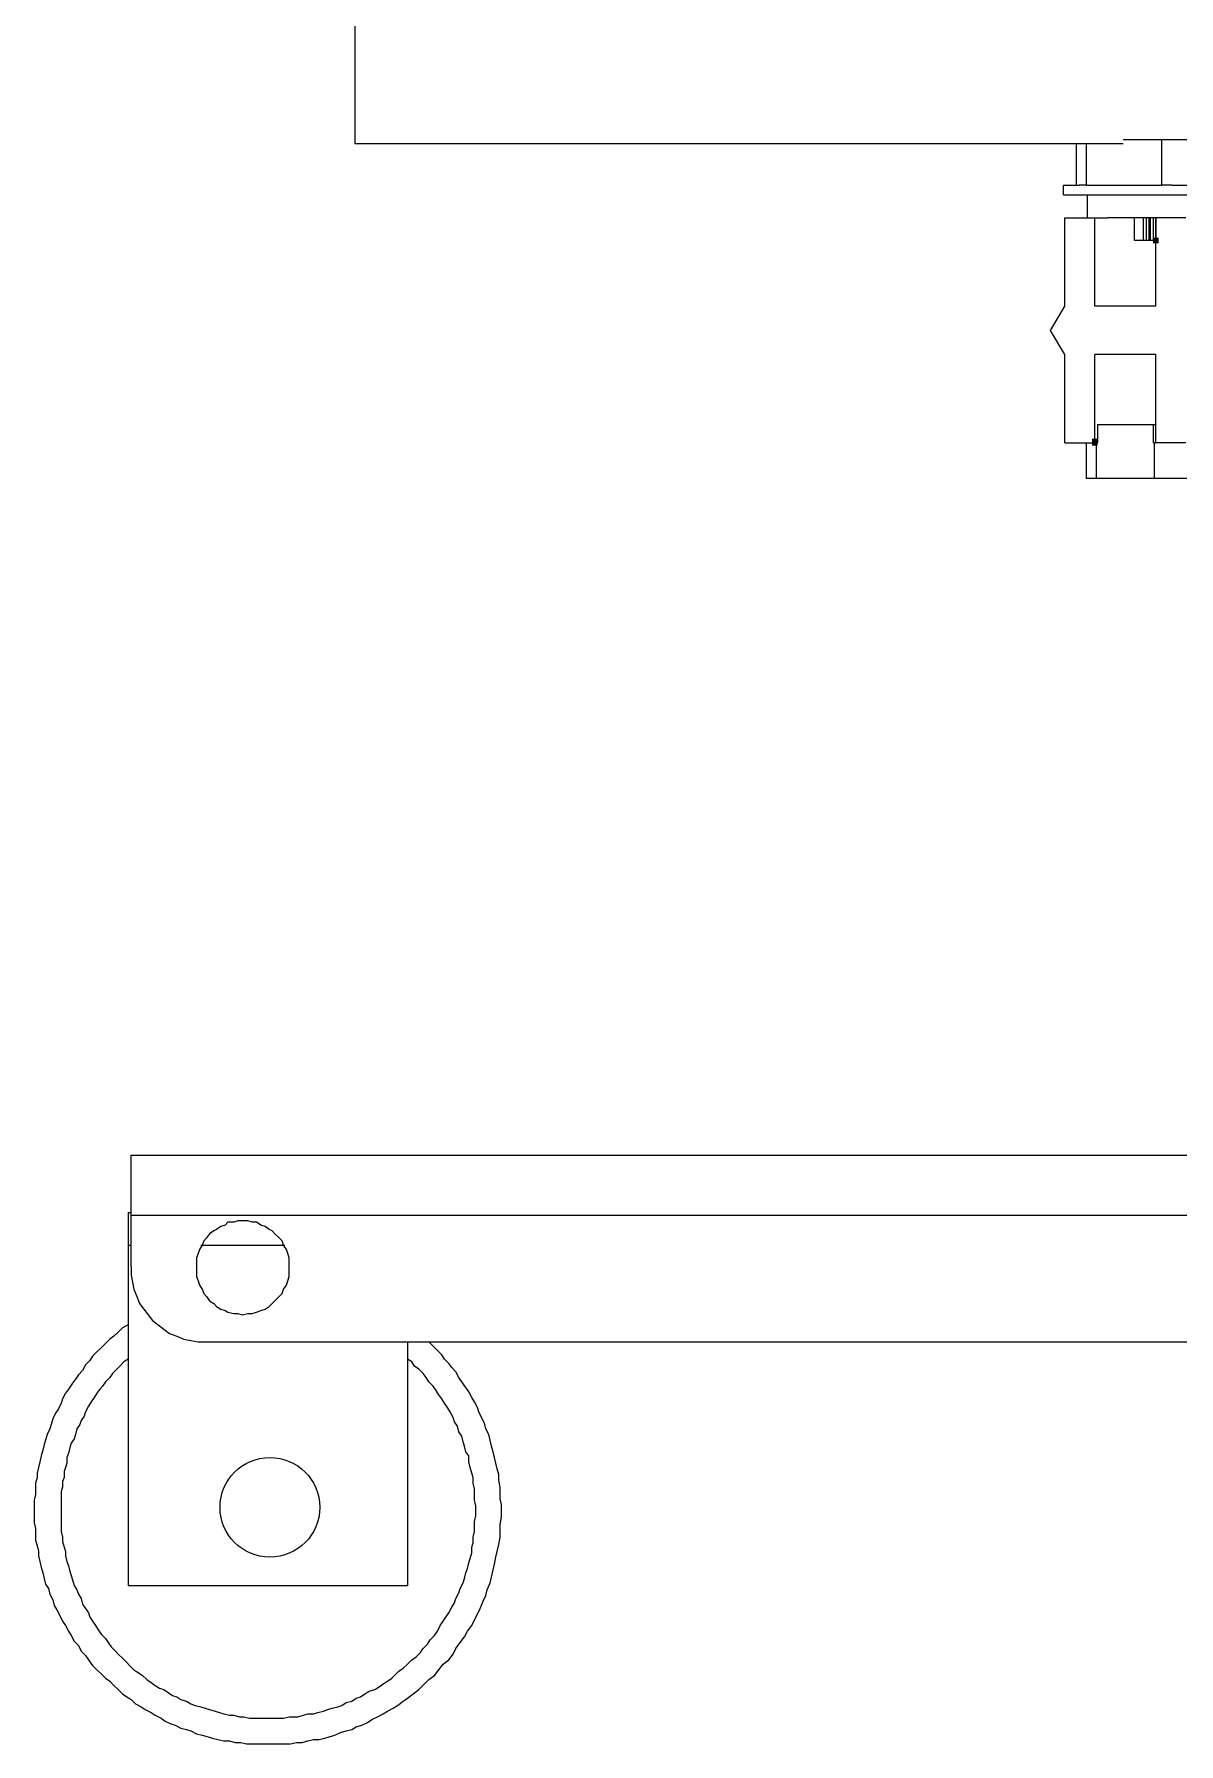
# Model space of a CAD drawing. Header units: millimetres. Extents: x 1341 to 37388, y -13954 to 1849.
# Drawn here: x 29164.5 to 29418.6, y -977 to -597.5 of the extents above; entities that cross this region are included whole.
import ezdxf

# ---------------------------------------------------------------- set-up
doc = ezdxf.new("R2010")
doc.units = ezdxf.units.MM
doc.layers.add('COMPONENTE', color=3, linetype='Continuous')

# ---------------------------------------------------------------- blocks, each defined once
blk = doc.blocks.new('TRANFORMADOR_IP00_TRAEL_VISTA_FRONT')
at = {"layer": 'COMPONENTE', "linetype": 'Continuous', "lineweight": 0}
for points in [[(4988.73, 2482.26), (4988.73, 2481), (4989.99, 2481), (4989.99, 2482.26)], [(4975.13, 2437.66), (4975.13, 2436.08), (4976.39, 2436.08), (4976.39, 2437.66)]]:
    blk.add_hatch(color=256, dxfattribs=at).paths.add_polyline_path(points)
for points in [[(4811.52, 3365.72), (4811.52, 2503.14)], [(4811.52, 2503.14), (4982.08, 2503.14)], [(4971.65, 2503.14), (4971.65, 2493.96)], [(4973.86, 2503.14), (4973.86, 2493.96)], [(4982.08, 2504.09), (4990.63, 2504.09)], [(4990.63, 2493.96), (4990.63, 2504.09)], [(4990.63, 2504.09), (4998.85, 2504.09)], [(4968.8, 2491.75), (4968.8, 2493.96)], [(4968.8, 2493.96), (4972.28, 2493.96)], [(4973.86, 2493.96), (4972.28, 2493.96)], [(4973.86, 2493.96), (4990.63, 2493.96)], [(4992.84, 2493.96), (4990.63, 2493.96)], [(4992.84, 2493.96), (4996.32, 2493.96)], [(4968.8, 2491.75), (4996.32, 2491.75)], [(4974.18, 2486.69), (4974.18, 2491.75)], [(4969.12, 2467.08), (4969.12, 2486.69)], [(4969.12, 2486.69), (4975.76, 2486.69)], [(4975.76, 2467.08), (4975.76, 2486.69)], [(4975.76, 2486.69), (4978.61, 2486.69)], [(4989.36, 2486.69), (4978.61, 2486.69)], [(4984.62, 2481.63), (4984.62, 2486.69)], [(4986.51, 2486.69), (4986.51, 2481.63)], [(4987.15, 2486.69), (4987.15, 2481.63)], [(4987.78, 2486.69), (4987.78, 2481.63)], [(4988.09, 2486.69), (4988.09, 2481.63)], [(4988.73, 2486.69), (4988.73, 2481.63)], [(4989.36, 2486.69), (4989.36, 2481.63)], [(4989.36, 2467.08), (4989.36, 2486.69)], [(4996, 2486.69), (4989.36, 2486.69)], [(4986.51, 2481.63), (4984.62, 2481.63)], [(4989.36, 2481.63), (4984.62, 2481.63)], [(4987.78, 2481.63), (4987.15, 2481.63)], [(4988.73, 2481.63), (4988.09, 2481.63)], [(4965.95, 2461.7), (4969.12, 2467.08)], [(4989.36, 2467.08), (4975.76, 2467.08)], [(4969.12, 2456.32), (4965.95, 2461.7)], [(4969.12, 2436.71), (4969.12, 2456.32)], [(4989.36, 2456.32), (4975.76, 2456.32)], [(4975.76, 2436.71), (4975.76, 2456.32)], [(4989.36, 2436.71), (4989.36, 2456.32)], [(4976.39, 2440.82), (4976.39, 2436.71)], [(4976.39, 2440.82), (4988.73, 2440.82)], [(4988.73, 2440.82), (4988.73, 2436.71)], [(4988.73, 2440.82), (4989.36, 2440.82)], [(4969.12, 2436.71), (4975.76, 2436.71)], [(4973.86, 2436.71), (4973.86, 2428.8)], [(4975.76, 2436.71), (4976.07, 2436.71)], [(4976.07, 2436.71), (4976.07, 2428.8)], [(4976.39, 2436.71), (4976.07, 2436.71)], [(4989.04, 2436.71), (4988.73, 2436.71)], [(4989.04, 2428.8), (4989.04, 2436.71)], [(4989.04, 2436.71), (4989.36, 2436.71)], [(4996, 2436.71), (4989.36, 2436.71)], [(4976.07, 2428.8), (4973.86, 2428.8)], [(4989.04, 2428.8), (4976.07, 2428.8)], [(4996.32, 2428.8), (4989.04, 2428.8)], [(4761.86, 2278.56), (5263.6, 2278.56)], [(4761.86, 2265.27), (4761.86, 2278.56)], [(4761.22, 2265.9), (4761.22, 2258.63)], [(4761.22, 2265.9), (4761.86, 2265.9)], [(4761.86, 2253.89), (4761.86, 2265.27)], [(4761.86, 2265.27), (5241.78, 2265.27)], [(4796.97, 2253.89), (4796.97, 2254.83), (4796.97, 2255.78), (4796.65, 2256.73), (4796.34, 2257.68), (4795.7, 2258.63), (4795.39, 2259.58), (4794.75, 2260.21), (4793.8, 2261.16), (4793.17, 2261.79), (4792.54, 2262.11), (4791.59, 2262.74), (4790.64, 2263.06), (4789.69, 2263.69), (4788.74, 2263.69), (4787.79, 2264.01), (4786.53, 2264.01), (4785.58, 2264.01), (4784.63, 2263.69), (4783.37, 2263.69), (4782.73, 2263.06), (4781.78, 2262.74), (4780.84, 2262.11), (4780.2, 2261.79), (4779.25, 2261.16), (4778.62, 2260.21), (4777.99, 2259.58), (4777.67, 2258.63), (4777.04, 2257.68), (4776.72, 2256.73), (4776.41, 2255.78), (4776.41, 2254.83), (4776.41, 2253.89), (4776.41, 2252.62), (4776.41, 2251.67), (4776.72, 2250.72), (4777.04, 2249.77), (4777.67, 2248.82), (4777.99, 2247.88), (4778.62, 2247.24), (4779.25, 2246.29), (4780.2, 2245.66), (4780.84, 2245.03), (4781.78, 2244.4), (4782.73, 2244.08), (4783.37, 2243.76), (4784.63, 2243.45), (4785.58, 2243.45), (4786.53, 2243.13), (4787.79, 2243.45), (4788.74, 2243.45), (4789.69, 2243.76), (4790.64, 2244.08), (4791.59, 2244.4), (4792.54, 2245.03), (4793.17, 2245.66), (4793.8, 2246.29), (4794.75, 2247.24), (4795.39, 2247.88), (4795.7, 2248.82), (4796.34, 2249.77), (4796.65, 2250.72), (4796.97, 2251.67), (4796.97, 2252.62), (4796.97, 2253.89)], [(4761.22, 2258.63), (4761.22, 2183.03)], [(4761.22, 2258.63), (4761.86, 2258.63)], [(4777.36, 2258.63), (4796.02, 2258.63)], [(4761.86, 2253.89), (4761.86, 2251.99), (4762.17, 2250.41), (4762.49, 2248.82), (4763.12, 2247.24), (4763.76, 2245.66), (4764.7, 2244.4), (4765.65, 2243.13), (4766.6, 2241.87), (4767.87, 2240.92), (4769.13, 2239.97), (4770.4, 2239.02), (4771.98, 2238.39), (4773.56, 2237.75), (4775.14, 2237.44), (4776.72, 2237.12), (4778.31, 2237.12)], [(4761.22, 2240.92), (4759.96, 2240.28), (4759.01, 2239.33), (4758.06, 2238.39), (4757.11, 2237.75), (4756.16, 2236.8), (4755.21, 2235.86), (4754.27, 2234.91), (4753.32, 2233.96), (4752.68, 2233.01), (4751.74, 2232.06), (4751.1, 2230.79), (4750.15, 2229.85), (4749.52, 2228.9), (4748.89, 2227.95), (4747.94, 2226.68), (4747.31, 2225.73), (4746.67, 2224.47), (4746.36, 2223.52), (4745.73, 2222.25), (4745.09, 2221.31), (4744.46, 2220.04), (4744.14, 2218.77), (4743.83, 2217.83), (4743.2, 2216.56), (4742.88, 2215.3), (4742.56, 2214.35), (4742.25, 2213.08), (4741.93, 2211.82), (4741.61, 2210.55), (4741.3, 2209.29), (4740.98, 2208.02), (4740.98, 2207.07), (4740.66, 2205.81), (4740.66, 2204.54), (4740.66, 2203.28), (4740.35, 2202.01), (4740.35, 2200.75), (4740.35, 2199.48), (4740.35, 2198.21), (4740.35, 2196.95), (4740.66, 2195.68), (4740.66, 2194.42), (4740.66, 2193.15), (4740.98, 2191.89), (4741.3, 2190.62), (4741.3, 2189.67), (4741.61, 2188.41), (4741.93, 2187.14), (4742.25, 2185.88), (4742.56, 2184.61), (4742.88, 2183.35), (4743.51, 2182.4), (4743.83, 2181.13), (4744.46, 2179.87), (4744.78, 2178.6), (4745.41, 2177.65), (4746.04, 2176.39), (4746.67, 2175.12), (4747.31, 2174.18), (4747.94, 2172.91), (4748.57, 2171.96), (4749.2, 2170.7), (4750.15, 2169.75), (4750.79, 2168.48), (4751.74, 2167.53), (4752.37, 2166.58), (4753.32, 2165.32), (4754.27, 2164.37), (4755.21, 2163.42), (4756.16, 2162.47), (4757.11, 2161.84), (4758.06, 2160.89), (4759.01, 2159.94), (4759.96, 2158.99), (4760.91, 2158.36), (4761.86, 2157.73), (4762.81, 2156.78), (4764.07, 2156.15), (4765.02, 2155.51), (4766.29, 2154.88), (4767.23, 2154.25), (4768.5, 2153.61), (4769.45, 2152.98), (4770.71, 2152.35), (4771.66, 2152.03), (4772.93, 2151.4), (4774.19, 2151.08), (4775.14, 2150.77), (4776.41, 2150.14), (4777.67, 2149.82), (4778.94, 2149.5), (4779.89, 2149.19), (4781.15, 2148.87), (4782.42, 2148.55), (4783.68, 2148.55), (4784.95, 2148.24), (4786.21, 2148.24), (4787.48, 2147.92), (4788.74, 2147.92), (4789.69, 2147.92), (4790.96, 2147.92), (4792.22, 2147.92), (4793.49, 2147.92), (4794.75, 2147.92), (4796.02, 2147.92), (4797.28, 2147.92), (4798.55, 2148.24), (4799.81, 2148.24), (4801.08, 2148.55), (4802.35, 2148.87), (4803.61, 2148.87), (4804.88, 2149.19), (4805.82, 2149.5), (4807.09, 2149.82), (4808.35, 2150.45), (4809.62, 2150.77), (4810.89, 2151.08), (4811.83, 2151.72), (4813.1, 2152.03), (4814.36, 2152.67), (4815.31, 2153.3), (4816.58, 2153.93), (4817.84, 2154.56), (4818.79, 2155.2), (4820.06, 2155.83), (4821.01, 2156.46), (4822.27, 2157.41), (4823.22, 2158.04), (4824.49, 2158.99), (4825.75, 2159.94), (4827.02, 2161.21), (4827.97, 2162.16), (4829.23, 2163.1), (4830.18, 2164.37), (4831.13, 2165.63), (4832.39, 2166.58), (4833.34, 2167.85), (4833.98, 2169.11), (4834.92, 2170.38), (4835.87, 2171.64), (4836.51, 2172.91), (4837.46, 2174.18), (4838.09, 2175.44), (4838.72, 2176.71), (4839.35, 2177.97), (4839.99, 2179.55), (4840.62, 2180.82), (4840.93, 2182.08), (4841.57, 2183.66), (4841.88, 2184.93), (4842.2, 2186.51), (4842.52, 2187.78), (4842.83, 2189.36), (4843.15, 2190.62), (4843.47, 2192.2), (4843.78, 2193.79), (4843.78, 2195.05), (4843.78, 2196.63), (4844.1, 2198.21), (4844.1, 2199.48)], [(4778.31, 2237.12), (5419.3, 2237.12)], [(4823.22, 2237.12), (4823.22, 2183.03)], [(4844.1, 2199.48), (4844.1, 2201.06), (4843.78, 2202.33), (4843.78, 2203.59), (4843.78, 2204.86), (4843.47, 2206.44), (4843.47, 2207.7), (4843.15, 2208.97), (4842.83, 2210.23), (4842.52, 2211.5), (4842.2, 2212.76), (4841.88, 2214.03), (4841.57, 2215.3), (4841.25, 2216.56), (4840.62, 2217.83), (4840.3, 2219.09), (4839.67, 2220.36), (4839.04, 2221.62), (4838.72, 2222.57), (4838.09, 2223.84), (4837.46, 2224.78), (4836.82, 2226.05), (4836.19, 2227), (4835.24, 2228.26), (4834.61, 2229.21), (4833.98, 2230.48), (4833.03, 2231.43), (4832.39, 2232.38), (4831.45, 2233.33), (4830.81, 2234.27), (4829.86, 2235.22), (4828.92, 2236.17), (4827.97, 2237.12)], [(4761.22, 2233.33), (4760.28, 2232.69), (4759.33, 2231.74), (4758.69, 2231.11), (4757.75, 2230.16), (4757.11, 2229.21), (4756.16, 2228.26), (4755.53, 2227.32), (4754.9, 2226.68), (4754.27, 2225.73), (4753.63, 2224.78), (4753, 2223.84), (4752.37, 2222.89), (4751.74, 2221.62), (4751.42, 2220.67), (4750.79, 2219.72), (4750.47, 2218.77), (4749.84, 2217.83), (4749.52, 2216.56), (4749.2, 2215.61), (4748.57, 2214.66), (4748.26, 2213.71), (4747.94, 2212.45), (4747.62, 2211.5), (4747.62, 2210.23), (4747.31, 2209.29), (4746.99, 2208.34), (4746.99, 2207.07), (4746.67, 2206.12), (4746.67, 2204.86), (4746.36, 2203.91), (4746.36, 2202.64), (4746.36, 2201.69), (4746.36, 2200.43), (4746.36, 2199.48), (4746.36, 2198.21), (4746.36, 2197.27), (4746.36, 2196), (4746.36, 2195.05), (4746.67, 2193.79), (4746.67, 2192.84), (4746.99, 2191.57), (4747.31, 2190.62), (4747.31, 2189.67), (4747.62, 2188.41), (4747.94, 2187.46), (4748.26, 2186.19), (4748.57, 2185.25), (4748.89, 2184.3), (4749.2, 2183.03), (4749.84, 2182.08), (4750.15, 2181.13), (4750.79, 2180.18), (4751.1, 2178.92), (4751.74, 2177.97), (4752.37, 2177.02), (4752.68, 2176.07), (4753.32, 2175.12), (4753.95, 2174.18), (4754.58, 2173.23), (4755.21, 2172.28), (4756.16, 2171.33), (4756.8, 2170.38), (4757.43, 2169.43), (4758.38, 2168.48), (4759.01, 2167.85), (4759.96, 2166.9), (4760.91, 2165.95), (4761.54, 2165.32), (4762.49, 2164.37), (4763.44, 2163.74), (4764.39, 2163.1), (4765.34, 2162.16), (4766.29, 2161.52), (4767.23, 2160.89), (4768.18, 2160.26), (4769.13, 2159.94), (4770.08, 2159.31), (4771.03, 2158.68), (4771.98, 2158.36), (4772.93, 2157.73), (4774.19, 2157.41), (4775.14, 2156.78), (4776.09, 2156.46), (4777.36, 2156.15), (4778.31, 2155.83), (4779.25, 2155.51), (4780.52, 2155.2), (4781.47, 2154.88), (4782.42, 2154.56), (4783.68, 2154.25), (4784.63, 2154.25), (4785.9, 2153.93), (4786.85, 2153.93), (4788.11, 2153.61), (4789.06, 2153.61), (4790.33, 2153.61), (4791.27, 2153.61), (4792.54, 2153.61), (4793.49, 2153.61), (4794.75, 2153.61), (4795.7, 2153.61), (4796.97, 2153.93), (4797.92, 2153.93), (4798.87, 2153.93), (4800.13, 2154.25), (4801.08, 2154.56), (4802.35, 2154.56), (4803.29, 2154.88), (4804.56, 2155.2), (4805.51, 2155.51), (4806.46, 2155.83), (4807.72, 2156.15), (4808.67, 2156.46), (4809.62, 2157.09), (4810.89, 2157.41), (4811.83, 2158.04), (4812.78, 2158.36), (4813.73, 2158.99), (4814.68, 2159.62), (4815.95, 2159.94), (4816.9, 2160.57), (4817.84, 2161.21), (4818.79, 2161.84), (4819.74, 2162.47), (4820.69, 2163.42), (4821.32, 2164.05), (4822.27, 2164.69), (4823.22, 2165.63), (4824.17, 2166.58), (4825.12, 2167.22), (4826.07, 2168.17), (4826.7, 2169.11), (4827.65, 2170.06), (4828.28, 2171.01), (4829.23, 2171.96), (4829.86, 2172.91), (4830.5, 2174.18), (4831.13, 2175.12), (4831.76, 2176.07), (4832.39, 2177.02), (4833.03, 2178.29), (4833.66, 2179.24), (4833.98, 2180.18), (4834.61, 2181.45), (4834.92, 2182.4), (4835.56, 2183.66), (4835.87, 2184.61), (4836.19, 2185.88), (4836.51, 2186.83), (4836.82, 2188.09), (4837.14, 2189.04), (4837.46, 2190.31), (4837.46, 2191.57), (4837.77, 2192.52), (4837.77, 2193.79), (4838.09, 2195.05), (4838.09, 2196), (4838.09, 2197.27), (4838.4, 2198.53), (4838.4, 2199.48)], [(4838.4, 2199.48), (4838.4, 2200.75), (4838.09, 2202.01), (4838.09, 2203.28), (4838.09, 2204.54), (4837.77, 2205.81), (4837.77, 2207.07), (4837.46, 2208.02), (4837.14, 2209.29), (4836.82, 2210.55), (4836.82, 2211.82), (4836.19, 2212.76), (4835.87, 2214.03), (4835.56, 2214.98), (4835.24, 2216.24), (4834.61, 2217.19), (4834.29, 2218.46), (4833.66, 2219.41), (4833.34, 2220.36), (4832.71, 2221.62), (4832.08, 2222.57), (4831.45, 2223.52), (4830.81, 2224.47), (4830.18, 2225.42), (4829.55, 2226.37), (4828.92, 2227.32), (4827.97, 2228.26), (4827.33, 2229.21), (4826.7, 2230.16), (4825.75, 2231.11), (4824.8, 2231.74), (4824.17, 2232.69), (4823.22, 2233.33)], [(4761.22, 2183.03), (4823.22, 2183.03)]]:
    blk.add_lwpolyline(points, dxfattribs=at)
at = {"layer": 'COMPONENTE', "linetype": 'ByBlock'}
blk.add_circle((4792.67, 2200.42), 11.07, dxfattribs=at)

msp = doc.modelspace()

# ---------------------------------------------------------------- block references
at = {"linetype": 'ByBlock'}
msp.add_blockref('TRANFORMADOR_IP00_TRAEL_VISTA_FRONT', (24424.17, -3124.97), dxfattribs=at)

doc.saveas('drawing.dxf')
